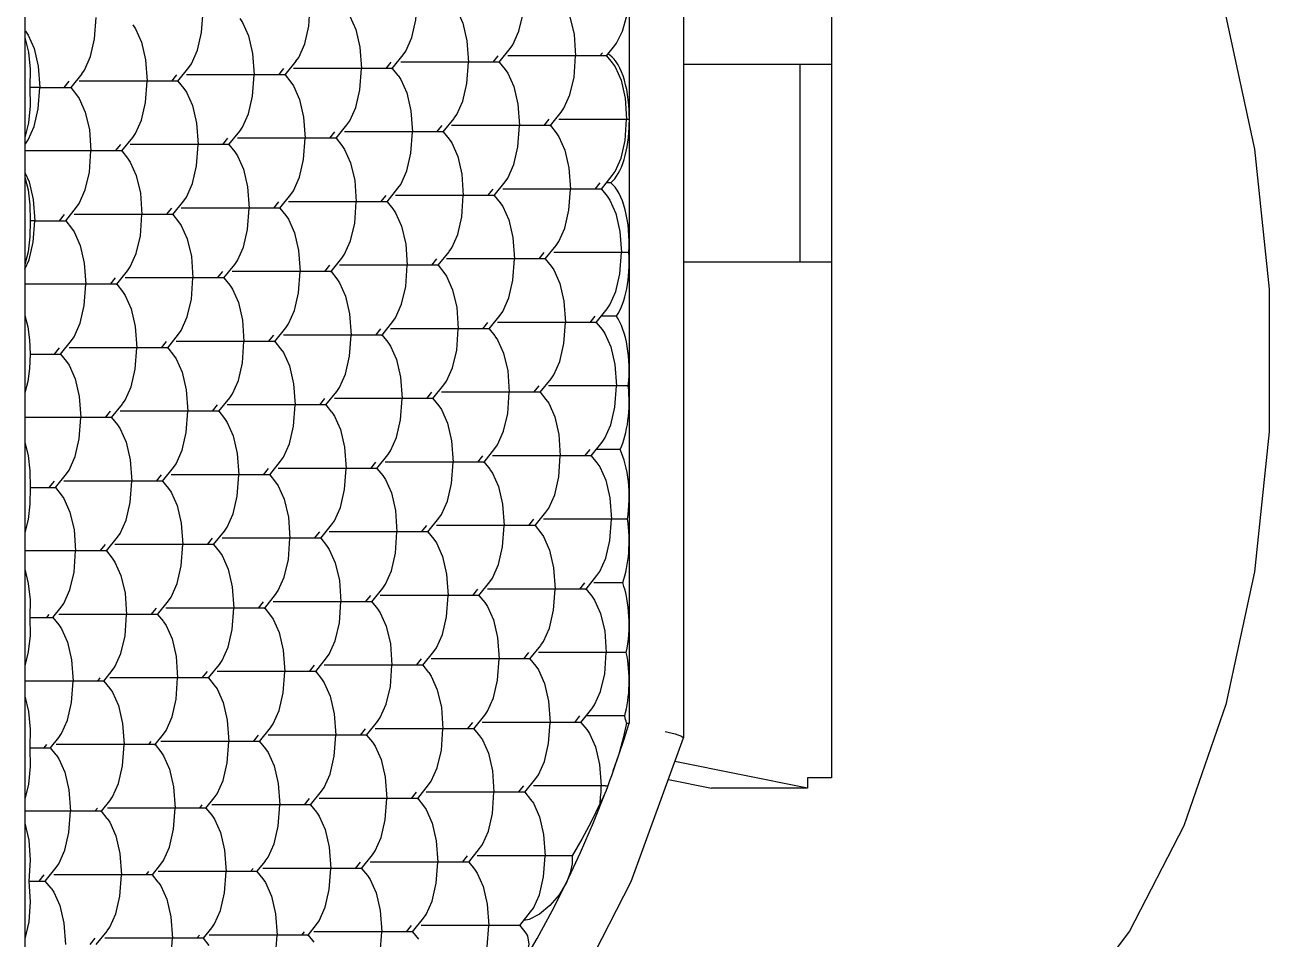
# Model space of a CAD drawing. Extents: x 1551 to 113148, y -1700 to 77018.
# Drawn here: x 13601.53 to 13615.39, y 23869.32 to 23879.5 of the extents above; entities that cross this region are included whole.
import ezdxf

# ---------------------------------------------------------------- set-up
doc = ezdxf.new("R2010")
doc.units = 0
doc.header["$LTSCALE"] = 500
doc.header["$MEASUREMENT"] = 0
doc.linetypes.add('CENTER', pattern=[3, 2.5, -0.25, 0, -0.25])
doc.layers.get('0').update_dxf_attribs({"linetype": 'CONTINUOUS'})

# ---------------------------------------------------------------- blocks, each defined once
blk = doc.blocks.new('platform_top')
at = {"linetype": 'Continuous'}
for p, q in [((-9514.531, 2023.977), (-9515.3, 2022.483)), ((-9514.077, 2023.421), (-9514.253, 2023.118)), ((-9511.701, 2023.078), (-9511.766, 2023.158)), ((-9510.6, 2023.194), (-9510.536, 2023.113)), ((-9509.342, 2023.184), (-9509.463, 2023.033)), ((-9509.326, 2023.113), (-9509.269, 2023.184)), ((-9508.547, 2023.121), (-9508.547, 2023.247)), ((-9514.06, 2022.972), (-9514.128, 2023.057)), ((-9512.866, 2023.042), (-9512.988, 2022.891)), ((-9512.866, 2023.042), (-9512.931, 2023.123)), ((-9512.862, 2023.042), (-9512.866, 2023.042)), ((-9512.862, 2023.042), (-9511.767, 2023.042)), ((-9512.85, 2022.972), (-9512.793, 2023.042)), ((-9511.701, 2023.078), (-9511.794, 2022.962)), ((-9511.696, 2023.078), (-9511.701, 2023.078)), ((-9511.696, 2023.078), (-9510.601, 2023.078)), ((-9511.656, 2023.042), (-9511.628, 2023.078)), ((-9510.536, 2023.113), (-9510.629, 2022.997)), ((-9510.531, 2023.113), (-9510.535, 2023.113)), ((-9510.531, 2023.113), (-9509.436, 2023.113)), ((-9510.491, 2023.078), (-9510.462, 2023.113)), ((-9508.547, 2008.028), (-9508.547, 2023.121)), ((-9514.278, 2022.844), (-9514.164, 2022.904)), ((-9514.06, 2022.972), (-9514.181, 2022.82)), ((-9514.164, 2022.904), (-9514.105, 2022.916)), ((-9514.055, 2022.972), (-9514.06, 2022.972)), ((-9514.055, 2022.972), (-9512.96, 2022.972)), ((-9515.3, 2022.483), (-9515.883, 2020.883)), ((-9511.132, 2022.371), (-9511.197, 2022.451)), ((-9510.032, 2022.487), (-9509.967, 2022.406)), ((-9508.773, 2022.477), (-9508.895, 2022.325)), ((-9508.838, 2022.557), (-9508.773, 2022.477)), ((-9508.757, 2022.406), (-9508.7, 2022.477)), ((-9513.491, 2022.265), (-9513.556, 2022.345)), ((-9512.298, 2022.335), (-9512.419, 2022.184)), ((-9512.298, 2022.335), (-9512.362, 2022.416)), ((-9512.293, 2022.335), (-9512.297, 2022.335)), ((-9512.293, 2022.335), (-9511.198, 2022.335)), ((-9512.281, 2022.265), (-9512.225, 2022.335)), ((-9511.132, 2022.371), (-9511.226, 2022.255)), ((-9511.128, 2022.371), (-9511.132, 2022.371)), ((-9511.128, 2022.371), (-9510.033, 2022.371)), ((-9511.088, 2022.335), (-9511.059, 2022.371)), ((-9509.967, 2022.406), (-9510.06, 2022.29)), ((-9509.963, 2022.406), (-9509.967, 2022.406)), ((-9509.963, 2022.406), (-9508.868, 2022.406)), ((-9509.922, 2022.371), (-9509.894, 2022.406)), ((-9514.644, 2022.194), (-9513.586, 2022.194)), ((-9513.491, 2022.265), (-9513.613, 2022.113)), ((-9513.487, 2022.265), (-9513.491, 2022.264)), ((-9513.487, 2022.265), (-9512.392, 2022.265)), ((-9513.475, 2022.194), (-9513.418, 2022.265)), ((-9509.463, 2021.78), (-9509.399, 2021.699)), ((-9512.923, 2021.557), (-9512.988, 2021.638)), ((-9511.729, 2021.628), (-9511.851, 2021.477)), ((-9511.729, 2021.628), (-9511.794, 2021.709)), ((-9511.725, 2021.628), (-9511.729, 2021.628)), ((-9511.725, 2021.628), (-9510.63, 2021.628)), ((-9511.713, 2021.557), (-9511.656, 2021.628)), ((-9510.564, 2021.664), (-9510.657, 2021.548)), ((-9510.564, 2021.664), (-9510.629, 2021.744)), ((-9510.56, 2021.664), (-9510.564, 2021.663)), ((-9510.56, 2021.664), (-9509.465, 2021.664)), ((-9510.519, 2021.628), (-9510.491, 2021.664)), ((-9509.399, 2021.699), (-9509.492, 2021.583)), ((-9509.394, 2021.699), (-9509.399, 2021.699)), ((-9509.394, 2021.699), (-9508.547, 2021.699)), ((-9509.354, 2021.664), (-9509.326, 2021.699)), ((-9515.04, 2021.416), (-9515.017, 2021.479)), ((-9514.117, 2021.487), (-9514.238, 2021.335)), ((-9514.117, 2021.487), (-9514.181, 2021.567)), ((-9514.112, 2021.487), (-9514.116, 2021.487)), ((-9514.112, 2021.487), (-9513.017, 2021.487)), ((-9514.1, 2021.416), (-9514.043, 2021.487)), ((-9512.923, 2021.557), (-9513.044, 2021.406)), ((-9512.918, 2021.557), (-9512.923, 2021.557)), ((-9512.918, 2021.557), (-9511.824, 2021.557)), ((-9512.907, 2021.487), (-9512.85, 2021.557)), ((-9517.267, 2021.442), (-9516.196, 2021.442)), ((-9517.267, 2021.442), (-9515.788, 2021.143)), ((-9517.267, 2021.328), (-9517.267, 2021.442)), ((-9515.715, 2021.344), (-9516.196, 2021.442)), ((-9515.014, 2021.416), (-9515.038, 2021.416)), ((-9515.014, 2021.416), (-9514.211, 2021.416)), ((-9517.534, 2021.328), (-9517.267, 2021.328)), ((-9517.534, 2009.528), (-9517.534, 2021.328)), ((-9508.895, 2021.072), (-9508.83, 2020.992)), ((-9512.354, 2020.85), (-9512.419, 2020.931)), ((-9511.161, 2020.921), (-9511.282, 2020.77)), ((-9511.161, 2020.921), (-9511.226, 2021.002)), ((-9511.156, 2020.921), (-9511.161, 2020.921)), ((-9511.156, 2020.921), (-9510.061, 2020.921)), ((-9511.145, 2020.85), (-9511.088, 2020.921)), ((-9509.996, 2020.956), (-9510.089, 2020.841)), ((-9509.996, 2020.956), (-9510.06, 2021.037)), ((-9509.991, 2020.956), (-9509.995, 2020.956)), ((-9509.991, 2020.956), (-9508.896, 2020.956)), ((-9509.951, 2020.921), (-9509.922, 2020.956)), ((-9508.83, 2020.992), (-9508.923, 2020.876)), ((-9508.6, 2020.992), (-9508.83, 2020.992)), ((-9508.786, 2020.956), (-9508.757, 2020.992)), ((-9515.883, 2020.881), (-9515.883, 2020.883)), ((-9515.883, 2012.475), (-9515.883, 2020.881)), ((-9514.742, 2020.709), (-9514.807, 2020.79)), ((-9513.548, 2020.78), (-9513.67, 2020.628)), ((-9513.548, 2020.78), (-9513.613, 2020.86)), ((-9513.544, 2020.78), (-9513.548, 2020.78)), ((-9513.544, 2020.78), (-9512.449, 2020.78)), ((-9513.532, 2020.709), (-9513.475, 2020.78)), ((-9512.354, 2020.85), (-9512.476, 2020.699)), ((-9512.35, 2020.85), (-9512.354, 2020.85)), ((-9512.35, 2020.85), (-9511.255, 2020.85)), ((-9512.338, 2020.78), (-9512.281, 2020.85)), ((-9515.248, 2020.717), (-9515.278, 2020.717)), ((-9515.278, 2014.026), (-9515.278, 2020.717)), ((-9515.229, 2020.638), (-9514.799, 2020.638)), ((-9514.742, 2020.709), (-9514.863, 2020.558)), ((-9514.737, 2020.709), (-9514.742, 2020.709)), ((-9514.737, 2020.709), (-9513.642, 2020.709)), ((-9514.726, 2020.638), (-9514.669, 2020.709)), ((-9511.786, 2020.143), (-9511.851, 2020.224)), ((-9510.592, 2020.214), (-9510.657, 2020.295)), ((-9509.427, 2020.249), (-9509.52, 2020.133)), ((-9509.427, 2020.249), (-9509.492, 2020.33)), ((-9509.423, 2020.249), (-9509.427, 2020.249)), ((-9509.423, 2020.249), (-9508.547, 2020.249)), ((-9509.382, 2020.214), (-9509.354, 2020.249)), ((-9512.98, 2020.073), (-9513.044, 2020.153)), ((-9511.786, 2020.143), (-9511.908, 2019.992)), ((-9511.782, 2020.143), (-9511.786, 2020.143)), ((-9511.782, 2020.143), (-9510.687, 2020.143)), ((-9511.77, 2020.073), (-9511.713, 2020.143)), ((-9510.592, 2020.214), (-9510.714, 2020.063)), ((-9510.588, 2020.214), (-9510.592, 2020.214)), ((-9510.588, 2020.214), (-9509.493, 2020.214)), ((-9510.576, 2020.143), (-9510.519, 2020.214)), ((-9514.173, 2020.002), (-9514.295, 2019.851)), ((-9514.173, 2020.002), (-9514.238, 2020.082)), ((-9514.169, 2020.002), (-9514.173, 2020.002)), ((-9514.169, 2020.002), (-9513.074, 2020.002)), ((-9514.157, 2019.931), (-9514.1, 2020.002)), ((-9512.98, 2020.073), (-9513.101, 2019.921)), ((-9512.975, 2020.073), (-9512.98, 2020.072)), ((-9512.975, 2020.073), (-9511.88, 2020.073)), ((-9512.963, 2020.002), (-9512.907, 2020.073)), ((-9515.247, 2019.931), (-9514.268, 2019.931)), ((-9510.024, 2019.507), (-9510.089, 2019.587)), ((-9508.859, 2019.542), (-9508.952, 2019.426)), ((-9508.859, 2019.542), (-9508.923, 2019.623)), ((-9508.814, 2019.507), (-9508.786, 2019.542)), ((-9508.602, 2019.542), (-9508.737, 2019.542)), ((-9512.411, 2019.365), (-9512.476, 2019.446)), ((-9511.218, 2019.436), (-9511.339, 2019.285)), ((-9511.218, 2019.436), (-9511.282, 2019.517)), ((-9511.213, 2019.436), (-9511.218, 2019.436)), ((-9511.213, 2019.436), (-9510.118, 2019.436)), ((-9511.201, 2019.365), (-9511.145, 2019.436)), ((-9510.024, 2019.507), (-9510.146, 2019.356)), ((-9510.02, 2019.507), (-9510.024, 2019.507)), ((-9510.02, 2019.507), (-9508.925, 2019.507)), ((-9510.008, 2019.436), (-9509.951, 2019.507)), ((-9514.799, 2019.224), (-9514.863, 2019.305)), ((-9513.605, 2019.295), (-9513.727, 2019.143)), ((-9513.605, 2019.295), (-9513.67, 2019.375)), ((-9513.601, 2019.295), (-9513.605, 2019.295)), ((-9513.601, 2019.295), (-9512.506, 2019.295)), ((-9513.589, 2019.224), (-9513.532, 2019.295)), ((-9512.411, 2019.365), (-9512.533, 2019.214)), ((-9512.407, 2019.365), (-9512.411, 2019.365)), ((-9512.407, 2019.365), (-9511.312, 2019.365)), ((-9512.395, 2019.295), (-9512.338, 2019.365)), ((-9515.207, 2019.153), (-9514.885, 2019.153)), ((-9514.799, 2019.224), (-9514.92, 2019.073)), ((-9514.794, 2019.224), (-9514.799, 2019.224)), ((-9514.794, 2019.224), (-9513.699, 2019.224)), ((-9514.782, 2019.153), (-9514.726, 2019.224)), ((-9512.533, 2019.214), (-9512.563, 2019.171)), ((-9509.456, 2018.8), (-9509.52, 2018.88)), ((-9511.843, 2018.658), (-9511.908, 2018.739)), ((-9510.649, 2018.729), (-9510.771, 2018.578)), ((-9510.649, 2018.729), (-9510.714, 2018.81)), ((-9510.645, 2018.729), (-9510.649, 2018.729)), ((-9510.645, 2018.729), (-9509.55, 2018.729)), ((-9510.633, 2018.658), (-9510.576, 2018.729)), ((-9509.456, 2018.8), (-9509.577, 2018.648)), ((-9509.451, 2018.8), (-9509.455, 2018.8)), ((-9509.451, 2018.8), (-9508.547, 2018.8)), ((-9509.439, 2018.729), (-9509.382, 2018.8)), ((-9514.23, 2018.517), (-9514.295, 2018.598)), ((-9513.037, 2018.588), (-9513.158, 2018.436)), ((-9513.037, 2018.588), (-9513.101, 2018.668)), ((-9513.032, 2018.588), (-9513.036, 2018.587)), ((-9513.032, 2018.588), (-9511.937, 2018.588)), ((-9513.02, 2018.517), (-9512.963, 2018.588)), ((-9511.843, 2018.658), (-9511.964, 2018.507)), ((-9511.838, 2018.658), (-9511.843, 2018.658)), ((-9511.838, 2018.658), (-9510.744, 2018.658)), ((-9511.827, 2018.588), (-9511.77, 2018.658)), ((-9515.26, 2018.446), (-9514.325, 2018.446)), ((-9514.23, 2018.517), (-9514.352, 2018.366)), ((-9514.226, 2018.517), (-9514.23, 2018.517)), ((-9514.226, 2018.517), (-9513.131, 2018.517)), ((-9514.214, 2018.446), (-9514.157, 2018.517)), ((-9508.887, 2018.093), (-9508.952, 2018.173)), ((-9511.274, 2017.951), (-9511.339, 2018.032)), ((-9510.081, 2018.022), (-9510.202, 2017.871)), ((-9510.081, 2018.022), (-9510.146, 2018.103)), ((-9510.076, 2018.022), (-9510.081, 2018.022)), ((-9510.076, 2018.022), (-9508.981, 2018.022)), ((-9510.065, 2017.951), (-9510.008, 2018.022)), ((-9508.887, 2018.093), (-9509.009, 2017.941)), ((-9508.871, 2018.022), (-9508.814, 2018.093)), ((-9508.604, 2018.093), (-9508.844, 2018.093)), ((-9513.662, 2017.81), (-9513.727, 2017.89)), ((-9512.468, 2017.881), (-9512.59, 2017.729)), ((-9512.468, 2017.881), (-9512.533, 2017.961)), ((-9512.464, 2017.881), (-9512.468, 2017.88)), ((-9512.464, 2017.881), (-9511.369, 2017.881)), ((-9512.452, 2017.81), (-9512.395, 2017.881)), ((-9511.274, 2017.951), (-9511.396, 2017.8)), ((-9511.27, 2017.951), (-9511.274, 2017.951)), ((-9511.27, 2017.951), (-9510.175, 2017.951)), ((-9511.258, 2017.881), (-9511.201, 2017.951)), ((-9514.855, 2017.739), (-9514.977, 2017.588)), ((-9514.855, 2017.739), (-9514.92, 2017.82)), ((-9514.851, 2017.739), (-9514.855, 2017.739)), ((-9514.851, 2017.739), (-9513.756, 2017.739)), ((-9514.839, 2017.668), (-9514.782, 2017.739)), ((-9513.662, 2017.81), (-9513.783, 2017.659)), ((-9513.657, 2017.81), (-9513.662, 2017.81)), ((-9513.657, 2017.81), (-9512.562, 2017.81)), ((-9513.646, 2017.739), (-9513.589, 2017.81)), ((-9515.177, 2017.668), (-9514.912, 2017.668)), ((-9510.706, 2017.244), (-9510.771, 2017.325)), ((-9509.512, 2017.315), (-9509.634, 2017.164)), ((-9509.512, 2017.315), (-9509.577, 2017.395)), ((-9509.508, 2017.315), (-9509.512, 2017.315)), ((-9509.508, 2017.315), (-9508.547, 2017.315)), ((-9509.496, 2017.244), (-9509.439, 2017.315)), ((-9513.093, 2017.103), (-9513.158, 2017.183)), ((-9511.9, 2017.173), (-9512.021, 2017.022)), ((-9511.9, 2017.173), (-9511.964, 2017.254)), ((-9511.895, 2017.173), (-9511.9, 2017.173)), ((-9511.895, 2017.173), (-9510.8, 2017.173)), ((-9511.883, 2017.103), (-9511.827, 2017.173)), ((-9510.706, 2017.244), (-9510.828, 2017.093)), ((-9510.702, 2017.244), (-9510.706, 2017.244)), ((-9510.702, 2017.244), (-9509.607, 2017.244)), ((-9510.69, 2017.173), (-9510.633, 2017.244)), ((-9514.287, 2017.032), (-9514.352, 2017.113)), ((-9513.093, 2017.103), (-9513.215, 2016.951)), ((-9513.089, 2017.103), (-9513.093, 2017.103)), ((-9513.089, 2017.103), (-9511.994, 2017.103)), ((-9513.077, 2017.032), (-9513.02, 2017.103)), ((-9515.269, 2016.961), (-9514.381, 2016.961)), ((-9514.287, 2017.032), (-9514.409, 2016.881)), ((-9514.283, 2017.032), (-9514.287, 2017.032)), ((-9514.283, 2017.032), (-9513.188, 2017.032)), ((-9514.271, 2016.961), (-9514.214, 2017.032)), ((-9508.944, 2016.608), (-9509.009, 2016.688)), ((-9511.331, 2016.466), (-9511.396, 2016.547)), ((-9510.138, 2016.537), (-9510.259, 2016.386)), ((-9510.138, 2016.537), (-9510.202, 2016.618)), ((-9510.133, 2016.537), (-9510.138, 2016.537)), ((-9510.133, 2016.537), (-9509.038, 2016.537)), ((-9510.121, 2016.466), (-9510.065, 2016.537)), ((-9508.944, 2016.608), (-9509.066, 2016.456)), ((-9508.928, 2016.537), (-9508.871, 2016.608)), ((-9513.719, 2016.325), (-9513.783, 2016.405)), ((-9512.525, 2016.396), (-9512.647, 2016.244)), ((-9512.525, 2016.396), (-9512.59, 2016.476)), ((-9512.521, 2016.396), (-9512.525, 2016.395)), ((-9512.521, 2016.396), (-9511.426, 2016.396)), ((-9512.509, 2016.325), (-9512.452, 2016.396)), ((-9511.331, 2016.466), (-9511.453, 2016.315)), ((-9511.327, 2016.466), (-9511.331, 2016.466)), ((-9511.327, 2016.466), (-9510.232, 2016.466)), ((-9511.315, 2016.396), (-9511.258, 2016.466)), ((-9514.912, 2016.254), (-9515.034, 2016.103)), ((-9514.912, 2016.254), (-9514.977, 2016.335)), ((-9514.908, 2016.254), (-9514.912, 2016.254)), ((-9514.908, 2016.254), (-9513.813, 2016.254)), ((-9514.896, 2016.183), (-9514.839, 2016.254)), ((-9513.719, 2016.325), (-9513.84, 2016.174)), ((-9513.714, 2016.325), (-9513.719, 2016.325)), ((-9513.714, 2016.325), (-9512.619, 2016.325)), ((-9513.702, 2016.254), (-9513.646, 2016.325)), ((-9515.137, 2016.183), (-9514.969, 2016.183)), ((-9510.763, 2015.759), (-9510.828, 2015.84)), ((-9509.569, 2015.83), (-9509.691, 2015.679)), ((-9509.569, 2015.83), (-9509.634, 2015.911)), ((-9509.565, 2015.83), (-9509.569, 2015.83)), ((-9509.565, 2015.83), (-9508.547, 2015.83)), ((-9509.553, 2015.759), (-9509.496, 2015.83)), ((-9513.15, 2015.618), (-9513.215, 2015.698)), ((-9511.957, 2015.689), (-9512.078, 2015.537)), ((-9511.957, 2015.689), (-9512.021, 2015.769)), ((-9511.952, 2015.689), (-9511.956, 2015.688)), ((-9511.952, 2015.689), (-9510.857, 2015.689)), ((-9511.94, 2015.618), (-9511.883, 2015.689)), ((-9510.763, 2015.759), (-9510.885, 2015.608)), ((-9510.758, 2015.759), (-9510.763, 2015.759)), ((-9510.758, 2015.759), (-9509.664, 2015.759)), ((-9510.747, 2015.689), (-9510.69, 2015.759)), ((-9508.547, 2015.663), (-9508.594, 2015.557)), ((-9515.883, 2015.578), (-9517.534, 2015.578)), ((-9517.184, 2015.578), (-9517.184, 2013.378)), ((-9514.344, 2015.547), (-9514.466, 2015.396)), ((-9514.344, 2015.547), (-9514.409, 2015.628)), ((-9514.339, 2015.547), (-9514.344, 2015.547)), ((-9514.339, 2015.547), (-9513.245, 2015.547)), ((-9514.328, 2015.476), (-9514.271, 2015.547)), ((-9513.15, 2015.618), (-9513.272, 2015.467)), ((-9513.146, 2015.618), (-9513.15, 2015.618)), ((-9513.146, 2015.618), (-9512.051, 2015.618)), ((-9513.134, 2015.547), (-9513.077, 2015.618)), ((-9515.275, 2015.476), (-9514.438, 2015.476)), ((-9510.194, 2015.052), (-9510.259, 2015.133)), ((-9509.001, 2015.123), (-9509.122, 2014.972)), ((-9509.001, 2015.123), (-9509.066, 2015.203)), ((-9508.985, 2015.052), (-9508.928, 2015.123)), ((-9508.657, 2015.123), (-9508.605, 2015.123)), ((-9512.582, 2014.911), (-9512.647, 2014.991)), ((-9511.388, 2014.981), (-9511.51, 2014.83)), ((-9511.388, 2014.981), (-9511.453, 2015.062)), ((-9511.384, 2014.981), (-9511.388, 2014.981)), ((-9511.384, 2014.981), (-9510.289, 2014.981)), ((-9511.372, 2014.911), (-9511.315, 2014.981)), ((-9510.194, 2015.052), (-9510.316, 2014.901)), ((-9510.19, 2015.052), (-9510.194, 2015.052)), ((-9510.19, 2015.052), (-9509.095, 2015.052)), ((-9510.178, 2014.981), (-9510.121, 2015.052)), ((-9514.969, 2014.769), (-9515.034, 2014.85)), ((-9513.775, 2014.84), (-9513.897, 2014.689)), ((-9513.775, 2014.84), (-9513.84, 2014.921)), ((-9513.771, 2014.84), (-9513.775, 2014.84)), ((-9513.771, 2014.84), (-9512.676, 2014.84)), ((-9513.759, 2014.769), (-9513.702, 2014.84)), ((-9512.582, 2014.911), (-9512.703, 2014.759)), ((-9512.577, 2014.911), (-9512.582, 2014.911)), ((-9512.577, 2014.911), (-9511.482, 2014.911)), ((-9512.566, 2014.84), (-9512.509, 2014.911)), ((-9514.969, 2014.769), (-9515.091, 2014.618)), ((-9515.073, 2014.699), (-9515.026, 2014.699)), ((-9514.965, 2014.769), (-9514.969, 2014.769)), ((-9514.965, 2014.769), (-9513.87, 2014.769)), ((-9514.953, 2014.699), (-9514.896, 2014.769)), ((-9508.547, 2014.583), (-9508.594, 2014.689)), ((-9509.626, 2014.345), (-9509.691, 2014.426)), ((-9512.013, 2014.204), (-9512.078, 2014.284)), ((-9510.82, 2014.274), (-9510.941, 2014.123)), ((-9510.82, 2014.274), (-9510.885, 2014.355)), ((-9510.815, 2014.274), (-9510.82, 2014.274)), ((-9510.815, 2014.274), (-9509.72, 2014.274)), ((-9510.803, 2014.204), (-9510.747, 2014.274)), ((-9509.626, 2014.345), (-9509.748, 2014.194)), ((-9509.622, 2014.345), (-9509.626, 2014.345)), ((-9509.622, 2014.345), (-9508.547, 2014.345)), ((-9509.61, 2014.274), (-9509.553, 2014.345)), ((-9508.554, 2014.264), (-9508.584, 2014.222)), ((-9514.401, 2014.062), (-9514.466, 2014.143)), ((-9513.207, 2014.133), (-9513.329, 2013.982)), ((-9513.207, 2014.133), (-9513.272, 2014.213)), ((-9513.203, 2014.133), (-9513.207, 2014.133)), ((-9513.203, 2014.133), (-9512.108, 2014.133)), ((-9513.191, 2014.062), (-9513.134, 2014.133)), ((-9512.013, 2014.204), (-9512.135, 2014.052)), ((-9512.009, 2014.204), (-9512.013, 2014.203)), ((-9512.009, 2014.204), (-9510.914, 2014.204)), ((-9511.997, 2014.133), (-9511.94, 2014.204)), ((-9515.278, 2012.63), (-9515.278, 2014.026)), ((-9514.495, 2013.991), (-9515.278, 2013.991)), ((-9514.401, 2014.062), (-9514.522, 2013.911)), ((-9514.396, 2014.062), (-9514.401, 2014.062)), ((-9514.396, 2014.062), (-9513.301, 2014.062)), ((-9514.384, 2013.991), (-9514.328, 2014.062)), ((-9509.058, 2013.638), (-9509.122, 2013.718)), ((-9511.445, 2013.496), (-9511.51, 2013.577)), ((-9510.251, 2013.567), (-9510.316, 2013.648)), ((-9509.179, 2013.487), (-9509.058, 2013.638)), ((-9508.985, 2013.638), (-9509.041, 2013.567)), ((-9508.714, 2013.638), (-9508.601, 2013.638)), ((-9513.832, 2013.355), (-9513.897, 2013.436)), ((-9512.639, 2013.426), (-9512.703, 2013.506)), ((-9511.445, 2013.496), (-9511.567, 2013.345)), ((-9511.441, 2013.496), (-9511.445, 2013.496)), ((-9511.441, 2013.496), (-9510.346, 2013.496)), ((-9511.429, 2013.426), (-9511.372, 2013.496)), ((-9510.251, 2013.567), (-9510.373, 2013.416)), ((-9510.247, 2013.567), (-9510.251, 2013.567)), ((-9510.247, 2013.567), (-9509.152, 2013.567)), ((-9510.235, 2013.496), (-9510.178, 2013.567)), ((-9515.883, 2013.378), (-9517.534, 2013.378)), ((-9515.026, 2013.284), (-9515.091, 2013.365)), ((-9513.832, 2013.355), (-9513.954, 2013.204)), ((-9513.828, 2013.355), (-9513.832, 2013.355)), ((-9513.828, 2013.355), (-9512.733, 2013.355)), ((-9513.816, 2013.284), (-9513.759, 2013.355)), ((-9512.639, 2013.426), (-9512.76, 2013.274)), ((-9512.634, 2013.426), (-9512.639, 2013.426)), ((-9512.634, 2013.426), (-9511.539, 2013.426)), ((-9512.622, 2013.355), (-9512.566, 2013.426)), ((-9515.026, 2013.284), (-9515.119, 2013.169)), ((-9515.022, 2013.284), (-9515.026, 2013.284)), ((-9515.022, 2013.284), (-9513.927, 2013.284)), ((-9514.981, 2013.25), (-9514.953, 2013.284)), ((-9508.554, 2013.011), (-9508.584, 2013.054))]:
    blk.add_line(p, q, dxfattribs=at)
for points in [[(-9521.459, 2021.861), (-9520.854, 2023.034), (-9520.132, 2023.991)], [(-9511.197, 2023.704), (-9511.227, 2023.661), (-9511.294, 2023.512), (-9511.339, 2023.315), (-9511.357, 2023.078)], [(-9510.032, 2023.74), (-9510.062, 2023.697), (-9510.129, 2023.547), (-9510.174, 2023.35), (-9510.191, 2023.113)], [(-9513.556, 2023.598), (-9513.586, 2023.555), (-9513.653, 2023.406), (-9513.698, 2023.209), (-9513.716, 2022.972)], [(-9512.362, 2023.669), (-9512.392, 2023.626), (-9512.459, 2023.476), (-9512.505, 2023.279), (-9512.522, 2023.042)], [(-9514.128, 2023.057), (-9514.146, 2023.088), (-9514.161, 2023.179), (-9514.137, 2023.295), (-9514.077, 2023.421)], [(-9508.838, 2022.557), (-9508.868, 2022.6), (-9508.935, 2022.75), (-9508.981, 2022.947), (-9508.998, 2023.184)], [(-9514.253, 2023.118), (-9514.421, 2022.808), (-9514.58, 2022.492)], [(-9512.362, 2022.416), (-9512.392, 2022.459), (-9512.459, 2022.608), (-9512.505, 2022.806), (-9512.522, 2023.042)], [(-9511.197, 2022.451), (-9511.227, 2022.494), (-9511.294, 2022.644), (-9511.339, 2022.841), (-9511.357, 2023.078)], [(-9510.629, 2022.997), (-9510.659, 2022.954), (-9510.726, 2022.805), (-9510.771, 2022.607), (-9510.788, 2022.371)], [(-9510.032, 2022.487), (-9510.062, 2022.529), (-9510.129, 2022.679), (-9510.174, 2022.876), (-9510.191, 2023.113)], [(-9509.463, 2023.032), (-9509.493, 2022.99), (-9509.56, 2022.84), (-9509.606, 2022.643), (-9509.623, 2022.406)], [(-9508.591, 2022.477), (-9508.606, 2022.708), (-9508.589, 2022.932), (-9508.547, 2023.121)], [(-9513.556, 2022.345), (-9513.586, 2022.388), (-9513.653, 2022.538), (-9513.698, 2022.735), (-9513.716, 2022.972)], [(-9512.987, 2022.891), (-9513.018, 2022.848), (-9513.085, 2022.699), (-9513.13, 2022.501), (-9513.147, 2022.265)], [(-9511.794, 2022.962), (-9511.824, 2022.919), (-9511.891, 2022.769), (-9511.936, 2022.572), (-9511.954, 2022.335)], [(-9514.58, 2022.492), (-9514.498, 2022.629), (-9514.394, 2022.75), (-9514.278, 2022.844)], [(-9514.181, 2022.82), (-9514.211, 2022.778), (-9514.278, 2022.628), (-9514.324, 2022.431), (-9514.341, 2022.194)], [(-9514.58, 2022.492), (-9514.735, 2022.16), (-9514.88, 2021.823), (-9515.017, 2021.479)], [(-9514.644, 2022.194), (-9514.644, 2022.283), (-9514.623, 2022.385), (-9514.58, 2022.492)], [(-9508.591, 2022.477), (-9508.711, 2022.477), (-9508.768, 2022.477), (-9508.773, 2022.477)], [(-9508.547, 2021.832), (-9508.589, 2022.022), (-9508.606, 2022.245), (-9508.591, 2022.477)], [(-9511.794, 2021.709), (-9511.824, 2021.752), (-9511.891, 2021.901), (-9511.936, 2022.098), (-9511.954, 2022.335)], [(-9510.629, 2021.744), (-9510.659, 2021.787), (-9510.726, 2021.937), (-9510.771, 2022.134), (-9510.788, 2022.371)], [(-9509.464, 2021.78), (-9509.493, 2021.822), (-9509.56, 2021.972), (-9509.606, 2022.169), (-9509.623, 2022.406)], [(-9508.895, 2022.325), (-9508.925, 2022.283), (-9508.992, 2022.133), (-9509.037, 2021.936), (-9509.055, 2021.699)], [(-9514.955, 2021.61), (-9514.856, 2021.815), (-9514.752, 2022.009), (-9514.644, 2022.194)], [(-9514.181, 2021.567), (-9514.211, 2021.61), (-9514.278, 2021.76), (-9514.324, 2021.957), (-9514.341, 2022.194)], [(-9512.988, 2021.638), (-9513.018, 2021.681), (-9513.085, 2021.831), (-9513.13, 2022.028), (-9513.147, 2022.265)], [(-9512.419, 2022.184), (-9512.449, 2022.141), (-9512.516, 2021.991), (-9512.562, 2021.794), (-9512.579, 2021.557)], [(-9511.225, 2022.255), (-9511.256, 2022.212), (-9511.322, 2022.062), (-9511.368, 2021.865), (-9511.385, 2021.628)], [(-9510.06, 2022.29), (-9510.09, 2022.247), (-9510.157, 2022.098), (-9510.203, 2021.9), (-9510.22, 2021.664)], [(-9513.613, 2022.113), (-9513.643, 2022.071), (-9513.71, 2021.921), (-9513.755, 2021.724), (-9513.772, 2021.487)], [(-9522.409, 2017.472), (-9522.247, 2019.031), (-9521.927, 2020.511), (-9521.459, 2021.861)], [(-9515.017, 2021.479), (-9514.998, 2021.523), (-9514.978, 2021.567), (-9514.955, 2021.61)], [(-9514.955, 2021.61), (-9514.961, 2021.547), (-9514.965, 2021.482), (-9514.966, 2021.416)], [(-9511.226, 2021.002), (-9511.256, 2021.044), (-9511.322, 2021.194), (-9511.368, 2021.391), (-9511.385, 2021.628)], [(-9510.06, 2021.037), (-9510.09, 2021.08), (-9510.157, 2021.23), (-9510.203, 2021.427), (-9510.22, 2021.664)], [(-9508.895, 2021.072), (-9508.925, 2021.115), (-9508.992, 2021.265), (-9509.037, 2021.462), (-9509.055, 2021.699)], [(-9513.613, 2020.86), (-9513.643, 2020.903), (-9513.71, 2021.053), (-9513.755, 2021.25), (-9513.772, 2021.487)], [(-9512.419, 2020.931), (-9512.449, 2020.974), (-9512.516, 2021.124), (-9512.562, 2021.321), (-9512.579, 2021.557)], [(-9511.851, 2021.477), (-9511.881, 2021.434), (-9511.948, 2021.284), (-9511.993, 2021.087), (-9512.01, 2020.85)], [(-9510.657, 2021.548), (-9510.687, 2021.505), (-9510.754, 2021.355), (-9510.799, 2021.158), (-9510.817, 2020.921)], [(-9509.492, 2021.583), (-9509.522, 2021.54), (-9509.589, 2021.39), (-9509.634, 2021.193), (-9509.651, 2020.956)], [(-9508.6, 2020.992), (-9508.605, 2021.201), (-9508.586, 2021.397), (-9508.547, 2021.565)], [(-9515.102, 2021.247), (-9515.082, 2021.303), (-9515.061, 2021.359), (-9515.04, 2021.416)], [(-9514.807, 2020.79), (-9514.837, 2020.832), (-9514.903, 2020.982), (-9514.949, 2021.179), (-9514.966, 2021.416)], [(-9514.238, 2021.335), (-9514.268, 2021.293), (-9514.335, 2021.143), (-9514.38, 2020.946), (-9514.398, 2020.709)], [(-9513.044, 2021.406), (-9513.074, 2021.363), (-9513.141, 2021.214), (-9513.187, 2021.017), (-9513.204, 2020.78)], [(-9515.102, 2021.247), (-9515.163, 2021.072), (-9515.222, 2020.895), (-9515.278, 2020.717)], [(-9515.248, 2020.717), (-9515.212, 2020.886), (-9515.163, 2021.063), (-9515.102, 2021.247)], [(-9510.657, 2020.295), (-9510.687, 2020.337), (-9510.754, 2020.487), (-9510.799, 2020.684), (-9510.817, 2020.921)], [(-9509.492, 2020.33), (-9509.522, 2020.373), (-9509.589, 2020.522), (-9509.634, 2020.72), (-9509.651, 2020.956)], [(-9508.547, 2020.418), (-9508.586, 2020.587), (-9508.605, 2020.783), (-9508.6, 2020.992)], [(-9515.68, 2020.809), (-9515.79, 2020.837), (-9515.86, 2020.862), (-9515.883, 2020.881)], [(-9513.045, 2020.153), (-9513.074, 2020.196), (-9513.141, 2020.346), (-9513.187, 2020.543), (-9513.204, 2020.78)], [(-9511.851, 2020.224), (-9511.881, 2020.267), (-9511.948, 2020.416), (-9511.993, 2020.614), (-9512.01, 2020.85)], [(-9510.089, 2020.84), (-9510.119, 2020.798), (-9510.186, 2020.648), (-9510.231, 2020.451), (-9510.248, 2020.214)], [(-9508.923, 2020.876), (-9508.953, 2020.833), (-9509.02, 2020.683), (-9509.066, 2020.486), (-9509.083, 2020.249)], [(-9514.238, 2020.083), (-9514.268, 2020.125), (-9514.335, 2020.275), (-9514.38, 2020.472), (-9514.398, 2020.709)], [(-9512.476, 2020.699), (-9512.506, 2020.656), (-9512.573, 2020.507), (-9512.618, 2020.309), (-9512.636, 2020.073)], [(-9511.282, 2020.77), (-9511.312, 2020.727), (-9511.379, 2020.577), (-9511.425, 2020.38), (-9511.442, 2020.143)], [(-9514.863, 2020.558), (-9514.893, 2020.515), (-9514.96, 2020.365), (-9515.006, 2020.168), (-9515.023, 2019.931)], [(-9513.67, 2020.628), (-9513.7, 2020.586), (-9513.767, 2020.436), (-9513.812, 2020.239), (-9513.829, 2020.002)], [(-9508.924, 2019.623), (-9508.953, 2019.666), (-9509.02, 2019.815), (-9509.066, 2020.013), (-9509.083, 2020.249)], [(-9511.282, 2019.517), (-9511.312, 2019.56), (-9511.379, 2019.709), (-9511.425, 2019.906), (-9511.442, 2020.143)], [(-9510.089, 2019.588), (-9510.119, 2019.63), (-9510.186, 2019.78), (-9510.231, 2019.977), (-9510.248, 2020.214)], [(-9509.52, 2020.133), (-9509.55, 2020.091), (-9509.617, 2019.941), (-9509.663, 2019.744), (-9509.68, 2019.507)], [(-9513.67, 2019.375), (-9513.7, 2019.418), (-9513.767, 2019.568), (-9513.812, 2019.765), (-9513.829, 2020.002)], [(-9512.476, 2019.446), (-9512.506, 2019.489), (-9512.573, 2019.639), (-9512.618, 2019.836), (-9512.636, 2020.073)], [(-9511.907, 2019.992), (-9511.938, 2019.949), (-9512.005, 2019.799), (-9512.05, 2019.602), (-9512.067, 2019.365)], [(-9510.714, 2020.063), (-9510.744, 2020.02), (-9510.811, 2019.87), (-9510.856, 2019.673), (-9510.874, 2019.436)], [(-9508.602, 2019.542), (-9508.604, 2019.74), (-9508.584, 2019.923), (-9508.547, 2020.081)], [(-9514.863, 2019.305), (-9514.893, 2019.347), (-9514.96, 2019.497), (-9515.006, 2019.694), (-9515.023, 2019.931)], [(-9514.295, 2019.85), (-9514.325, 2019.808), (-9514.392, 2019.658), (-9514.437, 2019.461), (-9514.455, 2019.224)], [(-9513.101, 2019.921), (-9513.131, 2019.878), (-9513.198, 2019.729), (-9513.244, 2019.532), (-9513.261, 2019.295)], [(-9508.737, 2019.542), (-9508.858, 2019.542), (-9508.859, 2019.542)], [(-9508.547, 2019.004), (-9508.584, 2019.162), (-9508.604, 2019.345), (-9508.602, 2019.542)], [(-9510.714, 2018.81), (-9510.744, 2018.852), (-9510.811, 2019.002), (-9510.856, 2019.199), (-9510.874, 2019.436)], [(-9509.52, 2018.88), (-9509.55, 2018.923), (-9509.617, 2019.073), (-9509.663, 2019.27), (-9509.68, 2019.507)], [(-9508.952, 2019.426), (-9508.982, 2019.384), (-9509.049, 2019.234), (-9509.094, 2019.037), (-9509.111, 2018.8)], [(-9513.101, 2018.668), (-9513.131, 2018.711), (-9513.198, 2018.861), (-9513.244, 2019.058), (-9513.261, 2019.295)], [(-9511.908, 2018.739), (-9511.938, 2018.782), (-9512.005, 2018.931), (-9512.05, 2019.129), (-9512.067, 2019.365)], [(-9511.339, 2019.285), (-9511.369, 2019.242), (-9511.436, 2019.092), (-9511.482, 2018.895), (-9511.499, 2018.658)], [(-9510.145, 2019.356), (-9510.176, 2019.313), (-9510.242, 2019.163), (-9510.288, 2018.966), (-9510.305, 2018.729)], [(-9514.295, 2018.598), (-9514.325, 2018.64), (-9514.392, 2018.79), (-9514.437, 2018.987), (-9514.455, 2019.224)], [(-9513.726, 2019.143), (-9513.757, 2019.101), (-9513.823, 2018.951), (-9513.869, 2018.754), (-9513.886, 2018.517)], [(-9512.563, 2019.171), (-9512.63, 2019.022), (-9512.675, 2018.824), (-9512.692, 2018.588)], [(-9514.92, 2019.073), (-9514.95, 2019.03), (-9515.017, 2018.88), (-9515.063, 2018.683), (-9515.08, 2018.446)], [(-9510.146, 2018.103), (-9510.176, 2018.145), (-9510.242, 2018.295), (-9510.288, 2018.492), (-9510.305, 2018.729)], [(-9508.952, 2018.173), (-9508.982, 2018.216), (-9509.049, 2018.366), (-9509.094, 2018.563), (-9509.111, 2018.8)], [(-9512.533, 2017.961), (-9512.563, 2018.004), (-9512.63, 2018.154), (-9512.675, 2018.351), (-9512.692, 2018.588)], [(-9511.339, 2018.032), (-9511.369, 2018.075), (-9511.436, 2018.224), (-9511.482, 2018.422), (-9511.499, 2018.658)], [(-9510.771, 2018.578), (-9510.801, 2018.535), (-9510.868, 2018.385), (-9510.913, 2018.188), (-9510.93, 2017.951)], [(-9509.577, 2018.648), (-9509.607, 2018.606), (-9509.674, 2018.456), (-9509.72, 2018.259), (-9509.737, 2018.022)], [(-9508.604, 2018.093), (-9508.603, 2018.278), (-9508.583, 2018.448), (-9508.547, 2018.596)], [(-9514.92, 2017.82), (-9514.95, 2017.863), (-9515.017, 2018.012), (-9515.063, 2018.209), (-9515.08, 2018.446)], [(-9513.727, 2017.891), (-9513.757, 2017.933), (-9513.823, 2018.083), (-9513.869, 2018.28), (-9513.886, 2018.517)], [(-9513.158, 2018.436), (-9513.188, 2018.394), (-9513.255, 2018.244), (-9513.301, 2018.047), (-9513.318, 2017.81)], [(-9511.964, 2018.507), (-9511.994, 2018.464), (-9512.061, 2018.315), (-9512.107, 2018.117), (-9512.124, 2017.881)], [(-9514.352, 2018.366), (-9514.382, 2018.323), (-9514.449, 2018.173), (-9514.494, 2017.976), (-9514.511, 2017.739)], [(-9509.577, 2017.396), (-9509.607, 2017.438), (-9509.674, 2017.588), (-9509.72, 2017.785), (-9509.737, 2018.022)], [(-9508.844, 2018.093), (-9508.885, 2018.093), (-9508.887, 2018.093)], [(-9508.547, 2017.59), (-9508.583, 2017.737), (-9508.603, 2017.907), (-9508.604, 2018.093)], [(-9511.965, 2017.254), (-9511.994, 2017.297), (-9512.061, 2017.447), (-9512.107, 2017.644), (-9512.124, 2017.881)], [(-9510.771, 2017.325), (-9510.801, 2017.368), (-9510.868, 2017.517), (-9510.913, 2017.714), (-9510.93, 2017.951)], [(-9510.202, 2017.871), (-9510.232, 2017.828), (-9510.299, 2017.678), (-9510.345, 2017.481), (-9510.362, 2017.244)], [(-9509.009, 2017.941), (-9509.039, 2017.899), (-9509.106, 2017.749), (-9509.151, 2017.552), (-9509.168, 2017.315)], [(-9514.352, 2017.113), (-9514.382, 2017.155), (-9514.449, 2017.305), (-9514.494, 2017.502), (-9514.511, 2017.739)], [(-9513.158, 2017.183), (-9513.188, 2017.226), (-9513.255, 2017.376), (-9513.301, 2017.573), (-9513.318, 2017.81)], [(-9512.59, 2017.729), (-9512.62, 2017.686), (-9512.687, 2017.537), (-9512.732, 2017.34), (-9512.749, 2017.103)], [(-9511.396, 2017.8), (-9511.426, 2017.757), (-9511.493, 2017.607), (-9511.538, 2017.41), (-9511.556, 2017.173)], [(-9513.783, 2017.658), (-9513.813, 2017.616), (-9513.88, 2017.466), (-9513.926, 2017.269), (-9513.943, 2017.032)], [(-9522.247, 2014.326), (-9522.409, 2015.885), (-9522.409, 2017.472)], [(-9514.977, 2017.588), (-9515.007, 2017.545), (-9515.074, 2017.395), (-9515.119, 2017.198), (-9515.137, 2016.961)], [(-9509.009, 2016.688), (-9509.039, 2016.731), (-9509.106, 2016.881), (-9509.151, 2017.078), (-9509.168, 2017.315)], [(-9511.396, 2016.547), (-9511.426, 2016.59), (-9511.493, 2016.739), (-9511.538, 2016.937), (-9511.556, 2017.173)], [(-9510.202, 2016.618), (-9510.232, 2016.66), (-9510.299, 2016.81), (-9510.345, 2017.007), (-9510.362, 2017.244)], [(-9512.59, 2016.476), (-9512.62, 2016.519), (-9512.687, 2016.669), (-9512.732, 2016.866), (-9512.749, 2017.103)], [(-9510.828, 2017.093), (-9510.858, 2017.05), (-9510.925, 2016.9), (-9510.97, 2016.703), (-9510.987, 2016.466)], [(-9509.634, 2017.163), (-9509.664, 2017.121), (-9509.731, 2016.971), (-9509.776, 2016.774), (-9509.794, 2016.537)], [(-9508.606, 2016.608), (-9508.599, 2016.768), (-9508.579, 2016.913), (-9508.547, 2017.04)], [(-9514.977, 2016.335), (-9515.007, 2016.378), (-9515.074, 2016.527), (-9515.119, 2016.724), (-9515.137, 2016.961)], [(-9513.783, 2016.406), (-9513.813, 2016.448), (-9513.88, 2016.598), (-9513.926, 2016.795), (-9513.943, 2017.032)], [(-9513.215, 2016.951), (-9513.245, 2016.909), (-9513.312, 2016.759), (-9513.357, 2016.562), (-9513.375, 2016.325)], [(-9512.021, 2017.022), (-9512.051, 2016.979), (-9512.118, 2016.83), (-9512.164, 2016.632), (-9512.181, 2016.396)], [(-9514.409, 2016.881), (-9514.439, 2016.838), (-9514.506, 2016.688), (-9514.551, 2016.491), (-9514.568, 2016.254)], [(-9509.634, 2015.911), (-9509.664, 2015.953), (-9509.731, 2016.103), (-9509.776, 2016.3), (-9509.794, 2016.537)], [(-9508.606, 2016.608), (-9508.94, 2016.608), (-9508.944, 2016.608)], [(-9508.547, 2016.176), (-9508.579, 2016.303), (-9508.599, 2016.448), (-9508.606, 2016.608)], [(-9512.021, 2015.769), (-9512.051, 2015.812), (-9512.118, 2015.962), (-9512.164, 2016.159), (-9512.181, 2016.396)], [(-9510.828, 2015.84), (-9510.858, 2015.883), (-9510.925, 2016.032), (-9510.97, 2016.23), (-9510.987, 2016.466)], [(-9510.259, 2016.386), (-9510.289, 2016.343), (-9510.356, 2016.193), (-9510.402, 2015.996), (-9510.419, 2015.759)], [(-9509.065, 2016.456), (-9509.096, 2016.414), (-9509.163, 2016.264), (-9509.208, 2016.067), (-9509.225, 2015.83)], [(-9514.409, 2015.628), (-9514.439, 2015.67), (-9514.506, 2015.82), (-9514.551, 2016.017), (-9514.568, 2016.254)], [(-9513.215, 2015.698), (-9513.245, 2015.741), (-9513.312, 2015.891), (-9513.357, 2016.088), (-9513.375, 2016.325)], [(-9512.646, 2016.244), (-9512.677, 2016.202), (-9512.744, 2016.052), (-9512.789, 2015.855), (-9512.806, 2015.618)], [(-9511.453, 2016.315), (-9511.483, 2016.272), (-9511.55, 2016.123), (-9511.595, 2015.925), (-9511.612, 2015.689)], [(-9515.034, 2016.103), (-9515.064, 2016.06), (-9515.131, 2015.91), (-9515.176, 2015.713), (-9515.193, 2015.476)], [(-9513.84, 2016.174), (-9513.87, 2016.131), (-9513.937, 2015.981), (-9513.983, 2015.784), (-9514, 2015.547)], [(-9509.066, 2015.204), (-9509.096, 2015.246), (-9509.163, 2015.396), (-9509.208, 2015.593), (-9509.225, 2015.83)], [(-9511.453, 2015.062), (-9511.483, 2015.105), (-9511.55, 2015.255), (-9511.595, 2015.452), (-9511.612, 2015.689)], [(-9510.259, 2015.133), (-9510.289, 2015.175), (-9510.356, 2015.325), (-9510.402, 2015.522), (-9510.419, 2015.759)], [(-9509.691, 2015.679), (-9509.721, 2015.636), (-9509.788, 2015.486), (-9509.833, 2015.289), (-9509.85, 2015.052)], [(-9513.84, 2014.921), (-9513.87, 2014.963), (-9513.937, 2015.113), (-9513.983, 2015.31), (-9514, 2015.547)], [(-9512.647, 2014.991), (-9512.677, 2015.034), (-9512.744, 2015.184), (-9512.789, 2015.381), (-9512.806, 2015.618)], [(-9512.078, 2015.537), (-9512.108, 2015.494), (-9512.175, 2015.345), (-9512.221, 2015.148), (-9512.238, 2014.911)], [(-9510.884, 2015.608), (-9510.914, 2015.565), (-9510.981, 2015.415), (-9511.027, 2015.218), (-9511.044, 2014.981)], [(-9508.594, 2015.557), (-9508.64, 2015.36), (-9508.657, 2015.123)], [(-9508.605, 2015.123), (-9508.602, 2015.303), (-9508.582, 2015.467), (-9508.547, 2015.61)], [(-9515.034, 2014.85), (-9515.064, 2014.893), (-9515.131, 2015.042), (-9515.176, 2015.24), (-9515.193, 2015.476)], [(-9514.465, 2015.396), (-9514.495, 2015.353), (-9514.562, 2015.203), (-9514.608, 2015.006), (-9514.625, 2014.769)], [(-9513.272, 2015.466), (-9513.302, 2015.424), (-9513.369, 2015.274), (-9513.414, 2015.077), (-9513.431, 2014.84)], [(-9508.657, 2015.123), (-9508.996, 2015.123), (-9509.001, 2015.123)], [(-9508.594, 2014.689), (-9508.64, 2014.886), (-9508.657, 2015.123)], [(-9508.547, 2014.636), (-9508.582, 2014.779), (-9508.602, 2014.943), (-9508.605, 2015.123)], [(-9510.885, 2014.355), (-9510.914, 2014.398), (-9510.981, 2014.547), (-9511.027, 2014.745), (-9511.044, 2014.981)], [(-9509.691, 2014.426), (-9509.721, 2014.468), (-9509.788, 2014.618), (-9509.833, 2014.815), (-9509.85, 2015.052)], [(-9509.122, 2014.971), (-9509.152, 2014.929), (-9509.219, 2014.779), (-9509.265, 2014.582), (-9509.282, 2014.345)], [(-9513.272, 2014.214), (-9513.302, 2014.256), (-9513.369, 2014.406), (-9513.414, 2014.603), (-9513.431, 2014.84)], [(-9512.078, 2014.284), (-9512.108, 2014.327), (-9512.175, 2014.477), (-9512.221, 2014.674), (-9512.238, 2014.911)], [(-9511.51, 2014.83), (-9511.54, 2014.787), (-9511.607, 2014.638), (-9511.652, 2014.44), (-9511.669, 2014.204)], [(-9510.316, 2014.901), (-9510.346, 2014.858), (-9510.413, 2014.708), (-9510.458, 2014.511), (-9510.476, 2014.274)], [(-9514.466, 2014.143), (-9514.495, 2014.186), (-9514.562, 2014.335), (-9514.608, 2014.532), (-9514.625, 2014.769)], [(-9513.897, 2014.689), (-9513.927, 2014.646), (-9513.994, 2014.496), (-9514.039, 2014.299), (-9514.057, 2014.062)], [(-9512.703, 2014.759), (-9512.733, 2014.717), (-9512.8, 2014.567), (-9512.846, 2014.37), (-9512.863, 2014.133)], [(-9515.091, 2014.618), (-9515.121, 2014.575), (-9515.188, 2014.425), (-9515.233, 2014.228), (-9515.25, 2013.991)], [(-9521.459, 2011.496), (-9521.927, 2012.846), (-9522.247, 2014.326)], [(-9510.316, 2013.648), (-9510.346, 2013.691), (-9510.413, 2013.84), (-9510.458, 2014.037), (-9510.476, 2014.274)], [(-9509.123, 2013.719), (-9509.152, 2013.761), (-9509.219, 2013.911), (-9509.265, 2014.108), (-9509.282, 2014.345)], [(-9512.704, 2013.506), (-9512.733, 2013.549), (-9512.8, 2013.699), (-9512.846, 2013.896), (-9512.863, 2014.133)], [(-9511.51, 2013.577), (-9511.54, 2013.62), (-9511.607, 2013.77), (-9511.652, 2013.967), (-9511.669, 2014.204)], [(-9510.941, 2014.123), (-9510.971, 2014.08), (-9511.038, 2013.93), (-9511.084, 2013.733), (-9511.101, 2013.496)], [(-9509.748, 2014.194), (-9509.778, 2014.151), (-9509.845, 2014.001), (-9509.89, 2013.804), (-9509.907, 2013.567)], [(-9508.584, 2014.222), (-9508.651, 2014.072), (-9508.696, 2013.875), (-9508.714, 2013.638)], [(-9508.601, 2013.638), (-9508.605, 2013.842), (-9508.585, 2014.032), (-9508.547, 2014.196)], [(-9515.091, 2013.365), (-9515.121, 2013.408), (-9515.188, 2013.557), (-9515.233, 2013.755), (-9515.25, 2013.991)], [(-9513.897, 2013.436), (-9513.927, 2013.478), (-9513.994, 2013.628), (-9514.039, 2013.825), (-9514.057, 2014.062)], [(-9512.135, 2014.052), (-9512.165, 2014.009), (-9512.232, 2013.86), (-9512.277, 2013.663), (-9512.295, 2013.426)], [(-9514.522, 2013.911), (-9514.552, 2013.868), (-9514.619, 2013.718), (-9514.665, 2013.521), (-9514.682, 2013.284)], [(-9513.329, 2013.981), (-9513.359, 2013.939), (-9513.426, 2013.789), (-9513.471, 2013.592), (-9513.488, 2013.355)], [(-9508.714, 2013.638), (-9509.053, 2013.638), (-9509.058, 2013.638)], [(-9508.584, 2013.054), (-9508.651, 2013.204), (-9508.696, 2013.401), (-9508.714, 2013.638)], [(-9508.547, 2013.08), (-9508.585, 2013.244), (-9508.605, 2013.434), (-9508.601, 2013.638)], [(-9510.941, 2012.87), (-9510.971, 2012.913), (-9511.038, 2013.062), (-9511.084, 2013.26), (-9511.101, 2013.496)], [(-9509.748, 2012.941), (-9509.778, 2012.983), (-9509.845, 2013.133), (-9509.89, 2013.33), (-9509.907, 2013.567)], [(-9509.179, 2013.487), (-9509.209, 2013.444), (-9509.276, 2013.294), (-9509.322, 2013.097), (-9509.339, 2012.86)], [(-9513.329, 2012.729), (-9513.359, 2012.771), (-9513.426, 2012.921), (-9513.471, 2013.118), (-9513.488, 2013.355)], [(-9512.135, 2012.799), (-9512.165, 2012.842), (-9512.232, 2012.992), (-9512.277, 2013.189), (-9512.295, 2013.426)], [(-9511.566, 2013.345), (-9511.597, 2013.302), (-9511.664, 2013.153), (-9511.709, 2012.955), (-9511.726, 2012.719)], [(-9510.373, 2013.416), (-9510.403, 2013.373), (-9510.47, 2013.223), (-9510.515, 2013.026), (-9510.532, 2012.789)], [(-9515.119, 2013.169), (-9515.138, 2013.143), (-9515.203, 2013.012), (-9515.251, 2012.839), (-9515.278, 2012.63)], [(-9514.522, 2012.658), (-9514.552, 2012.701), (-9514.619, 2012.85), (-9514.665, 2013.048), (-9514.682, 2013.284)], [(-9513.954, 2013.204), (-9513.984, 2013.161), (-9514.051, 2013.011), (-9514.096, 2012.814), (-9514.113, 2012.577)], [(-9512.76, 2013.274), (-9512.79, 2013.232), (-9512.857, 2013.082), (-9512.903, 2012.885), (-9512.92, 2012.648)]]:
    blk.add_lwpolyline(points, dxfattribs=at)
for centre, start_param, end_param in [((-9514.981, 2020.249), 0.987525, 2.036714), ((-9514.981, 2021.028), -4.257984, -4.129117), ((-9514.981, 2019.613), 7.388064, 8.562563), ((-9514.981, 2018.693), 0.862215, 1.927559), ((-9514.981, 2018.199), 1.214034, 2.420005), ((-9514.981, 2017.138), 0.721588, 1.822694), ((-9514.981, 2016.785), 1.318898, 2.588221), ((-9514.981, 2015.582), 0.553371, 1.720598), ((-9514.981, 2015.371), 1.420994, 2.826467), ((-9514.981, 2014.026), 6.59831, 7.853982), ((-9514.981, 2013.957), -4.712389, -3.338494)]:
    blk.add_ellipse(centre, major_axis=(0, 0.707), ratio=0.420603, start_param=start_param, end_param=end_param, dxfattribs=at)

msp = doc.modelspace()

# ---------------------------------------------------------------- block references
at = {"linetype": 'CENTER', "rotation": 180}
msp.add_blockref('platform_top', (4092.981, 25892.444), dxfattribs=at)

doc.saveas('drawing.dxf')
